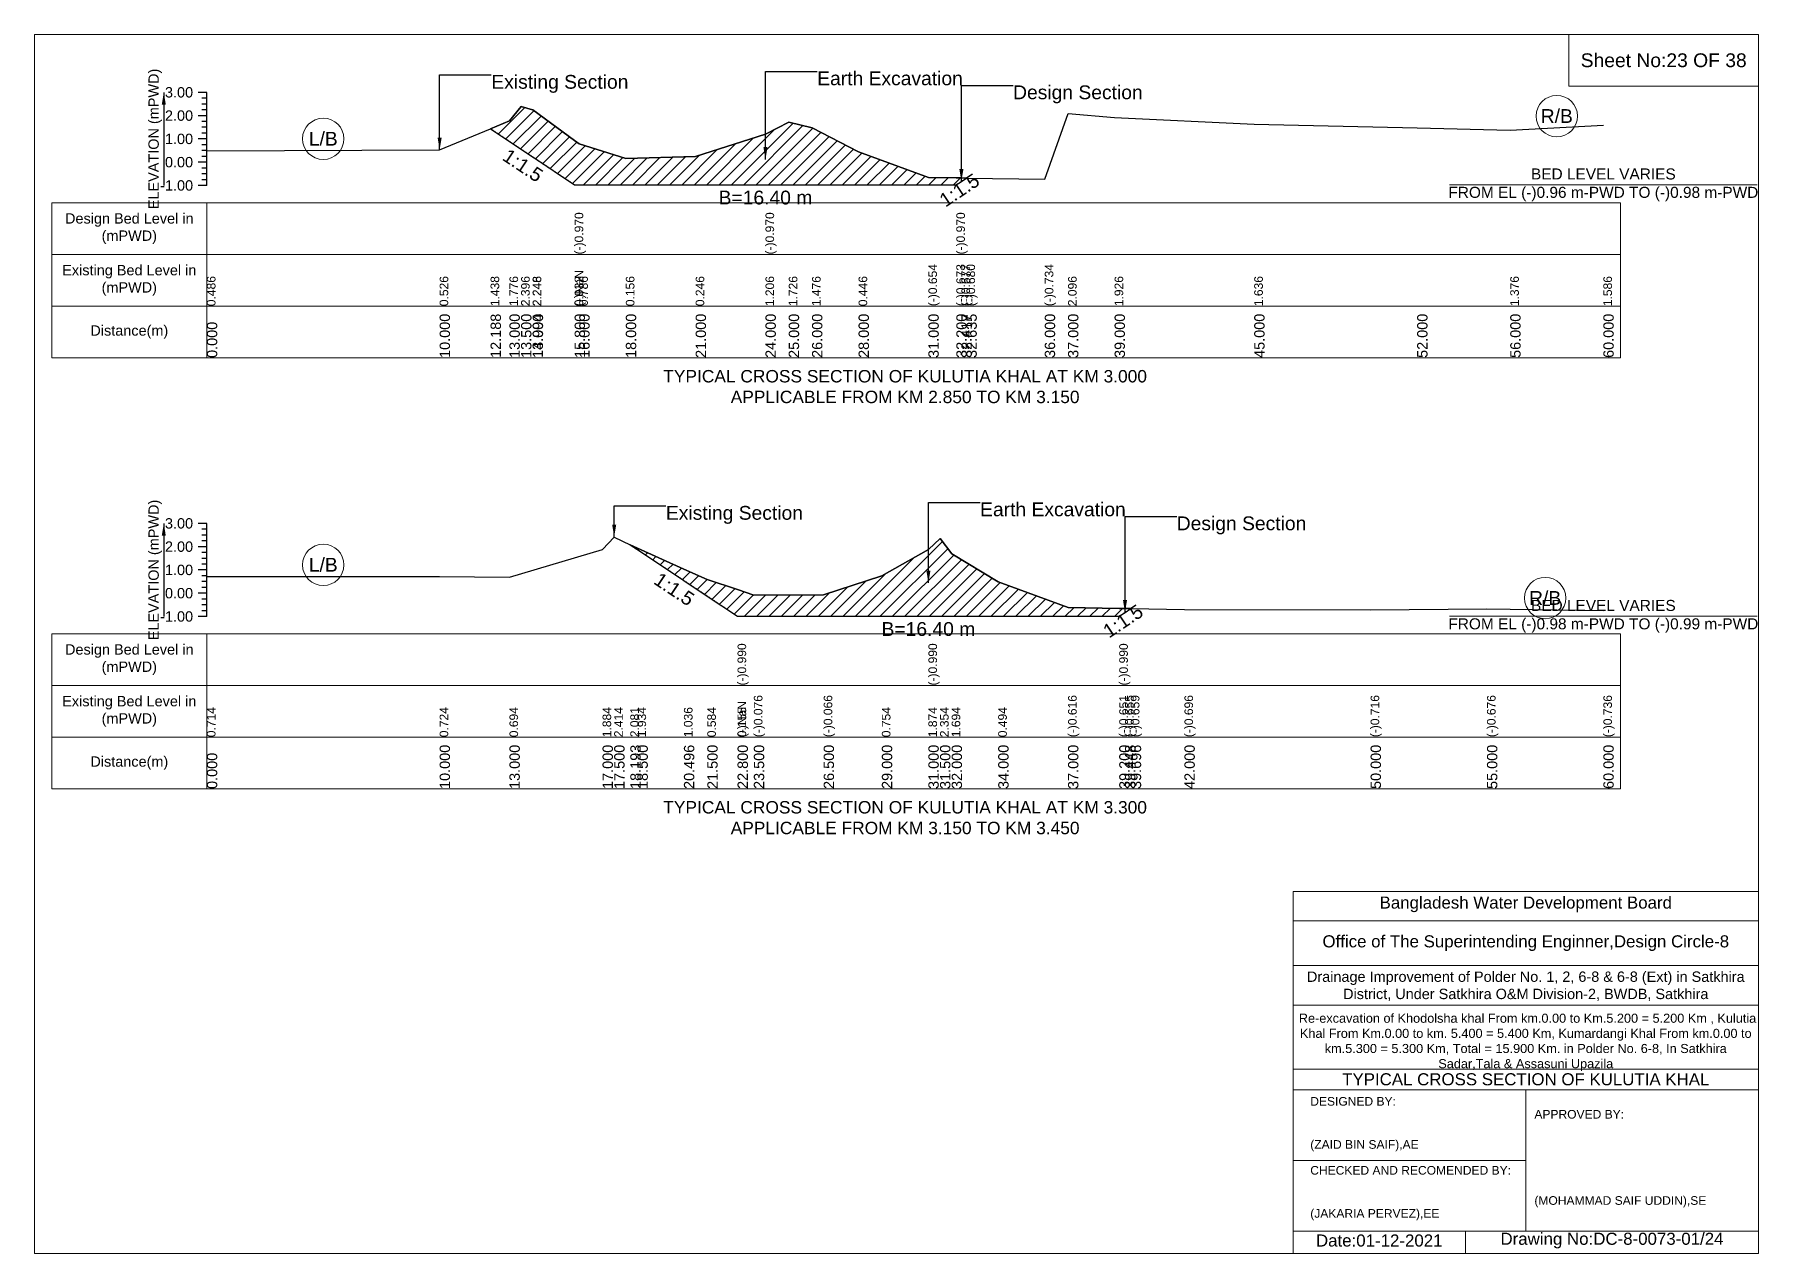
# Model space of a CAD drawing. Header units: inches. Extents: x 93000 to 476000, y -4242 to 0.
# Drawn here: x 320000 to 326000, y -4242 to 0 of the extents above; entities that cross this region are included whole.
import ezdxf

# ---------------------------------------------------------------- set-up
doc = ezdxf.new("R2010")
doc.units = ezdxf.units.IN
doc.header["$LTSCALE"] = 7
doc.header["$MEASUREMENT"] = 0
doc.linetypes.add('DASHED', pattern=[0.75, 0.5, -0.25])
for name, color, linetype, lineweight in [('Cross section Data Border', 7, 'Continuous', 9), ('Cross Section Labels', 7, 'Continuous', 9), ('Design_Bed_Level for Xsection', 7, 'DASHED', 25), ('Existing_Bed_Level for Xsection', 7, 'Continuous', 25), ('Long Section Labels', 7, 'Continuous', 9)]:
    doc.layers.add(name, color=color, linetype=linetype, lineweight=lineweight)
doc.styles.get("Standard").update_dxf_attribs({"font": 'arial.ttf'})
doc.dimstyles.get("Standard").update_dxf_attribs({"dimtxt": 0.18, "dimasz": 0.18, "dimexe": 0.18, "dimexo": 0.0625, "dimgap": 0.09, "dimtad": 0, "dimtih": 1, "dimtoh": 1, "dimdec": 4, "dimzin": 0, "dimdsep": 46, "dimtxsty": 'Standard', "dimcen": 0.09, "dimadec": 0, "dimazin": 0, "dimtfac": 1, "dimtdec": 4, "dimtofl": 0, "dimtmove": 0, "dimatfit": 3, "dimfxl": 1, "dimtolj": 1, "dimtzin": 0, "dimarcsym": 0})

msp = doc.modelspace()

# ---------------------------------------------------------------- hatches: boundary and pattern name
at = {"layer": 'Existing_Bed_Level for Xsection'}
h = msp.add_hatch(dxfattribs=at)
h.set_pattern_fill('ANSI31', color=256, scale=243, style=0)
h.paths.add_polyline_path([(321587.3, -328.1), (321653, -371.9), (321693.5, -398.9), (321733.5, -425.6), (321734, -425.9), (321879.8, -523.1), (321896, -523.1), (322058, -523.1), (322301, -523.1), (322544, -523.1), (322625, -523.1), (322706, -523.1), (322868, -523.1), (323111, -523.1), (323208.2, -523.1), (323225.8, -511.4), (323243.4, -499.6), (323225.8, -499.4), (323208.2, -499.1), (323111, -497.5), (322868, -408.4), (322706, -325), (322625, -304.7), (322544, -346.9), (322301, -424.6), (322058, -431.9), (321896, -380.9), (321879.8, -369.1), (321734, -262.6), (321733.5, -262.5), (321693.5, -250.5), (321653, -300.7)])
h = msp.add_hatch(dxfattribs=at)
h.set_pattern_fill('ANSI31', color=256, scale=243, style=0)
h.paths.add_polyline_path([(322073.6, -1775.8), (322098.5, -1792.4), (322260.2, -1900.2), (322341.5, -1954.4), (322446.8, -2024.6), (322503.5, -2024.6), (322746.5, -2024.6), (322949, -2024.6), (323111, -2024.6), (323151.5, -2024.6), (323192, -2024.6), (323354, -2024.6), (323597, -2024.6), (323775.2, -2024.6), (323795.3, -2011.2), (323815.4, -1997.8), (323795.3, -1997.5), (323775.2, -1997.1), (323597, -1994.3), (323354, -1904.4), (323192, -1807.2), (323151.5, -1753.7), (323111, -1792.6), (322949, -1883.3), (322746.5, -1949.7), (322503.5, -1950.5), (322446.8, -1931.8), (322341.5, -1897.1), (322260.2, -1860.5), (322098.5, -1787.7)])

# ---------------------------------------------------------------- linework, layer by layer
at = {"layer": 'Cross section Data Border'}
for points in [[(320000, 0), (326000, 0), (326000, -4242), (320000, -4242)], [(325340, 0), (326000, 0), (326000, -180), (325340, -180)], [(320060, -585.5), (325520, -585.5), (325520, -1125.5), (320060, -1125.5)], [(320060, -2085.4), (325520, -2085.4), (325520, -2625.4), (320060, -2625.4)]]:
    msp.add_lwpolyline(points, close=True, dxfattribs=at)
for points in [[(320600, -585.5), (320600, -1125.5)], [(320060, -765.5), (325520, -765.5)], [(320060, -945.5), (325520, -945.5)], [(320600, -2085.4), (320600, -2625.4)], [(320060, -2265.4), (325520, -2265.4)], [(320060, -2445.4), (325520, -2445.4)], [(324380, -4242), (324380, -2982), (326000, -2982)], [(324380, -3084), (326000, -3084)], [(324380, -3240), (326000, -3240)], [(324380, -3378), (326000, -3378)], [(324380, -3600), (326000, -3600)], [(324380, -3672), (326000, -3672)], [(325190, -3672), (325190, -4164)], [(324380, -3918), (325190, -3918)], [(324380, -4164), (326000, -4164)], [(324980, -4164), (324980, -4242)]]:
    msp.add_lwpolyline(points, dxfattribs=at)
at = {"layer": 'Cross Section Labels'}
for points in [[(324924.2, -523.1), (325995.8, -523.1)], [(324924.2, -2024.6), (325995.8, -2024.6)]]:
    msp.add_lwpolyline(points, dxfattribs=at)
for centre in [(325298, -284.1), (321005, -363.1), (321005, -1845.6), (325257.5, -1961.1)]:
    msp.add_circle(centre, 72, dxfattribs=at)
at = {"layer": 'Design_Bed_Level for Xsection'}
for points in [[(321587.3, -328.1), (321733.5, -425.6), (321879.8, -523.1), (322544, -523.1), (323208.2, -523.1), (323225.8, -511.4), (323243.4, -499.6)], [(322073.6, -1775.8), (322260.2, -1900.2), (322446.8, -2024.6), (323111, -2024.6), (323775.2, -2024.6), (323795.3, -2011.2), (323815.4, -1997.8)]]:
    msp.add_lwpolyline(points, dxfattribs=at)
at = {"layer": 'Existing_Bed_Level for Xsection'}
for points in [[(320600, -201.5), (320570, -201.5)], [(320600, -221.8), (320582, -221.8)], [(320600, -525.5), (320600, -444.5), (320600, -363.5), (320600, -282.5), (320600, -201.5)], [(320600, -282.5), (320570, -282.5)], [(320600, -242), (320582, -242)], [(320600, -262.3), (320582, -262.3)], [(320600, -405.2), (321410, -401.9), (321587.3, -328.1), (321653, -300.7), (321693.5, -250.5), (321733.5, -262.5), (321734, -262.6), (321879.8, -369.1), (321879.8, -369.1), (321896, -380.9), (322058, -431.9), (322301, -424.6), (322544, -346.9), (322544, -346.9), (322625, -304.7), (322706, -325), (322868, -408.4), (323111, -497.5), (323208.2, -499.1), (323208.2, -499.1), (323225.8, -499.4), (323243.4, -499.6), (323516, -504), (323597, -274.8), (323759, -288.5), (324245, -312), (324812, -325), (325136, -333.1), (325460, -316.1)], [(320600, -302.8), (320582, -302.8)], [(320600, -323), (320582, -323)], [(320600, -343.3), (320582, -343.3)], [(320600, -363.5), (320570, -363.5)], [(320600, -383.8), (320582, -383.8)], [(320600, -404), (320582, -404)], [(320600, -444.5), (320570, -444.5)], [(320600, -424.3), (320582, -424.3)], [(320600, -464.8), (320582, -464.8)], [(320600, -525.5), (320570, -525.5)], [(320600, -485), (320582, -485)], [(320600, -505.3), (320582, -505.3)], [(320600, -1701.4), (320570, -1701.4)], [(320600, -1721.6), (320582, -1721.6)], [(320600, -2025.4), (320600, -1944.4), (320600, -1863.4), (320600, -1782.4), (320600, -1701.4)], [(320600, -1782.4), (320570, -1782.4)], [(320600, -1741.9), (320582, -1741.9)], [(320600, -1762.1), (320582, -1762.1)], [(320600, -1886.5), (321410, -1885.7), (321653, -1888.2), (321977, -1791.8), (322017.5, -1748.8), (322073.6, -1775.8), (322098.5, -1787.7), (322260.2, -1860.5), (322341.5, -1897.1), (322446.8, -1931.8), (322446.8, -1931.8), (322503.5, -1950.5), (322746.5, -1949.7), (322949, -1883.3), (323111, -1792.6), (323111, -1792.6), (323151.5, -1753.7), (323192, -1807.2), (323354, -1904.4), (323597, -1994.3), (323775.2, -1997.1), (323775.2, -1997.1), (323795.3, -1997.5), (323815.4, -1997.8), (324002, -2000.8), (324650, -2002.4), (325055, -1999.1), (325460, -2004)], [(320600, -1802.6), (320582, -1802.6)], [(320600, -1822.9), (320582, -1822.9)], [(320600, -1843.1), (320582, -1843.1)], [(320600, -1863.4), (320570, -1863.4)], [(320600, -1883.6), (320582, -1883.6)], [(320600, -1903.9), (320582, -1903.9)], [(320600, -1944.4), (320570, -1944.4)], [(320600, -1924.1), (320582, -1924.1)], [(320600, -1964.6), (320582, -1964.6)], [(320600, -2025.4), (320570, -2025.4)], [(320600, -1984.9), (320582, -1984.9)], [(320600, -2005.1), (320582, -2005.1)]]:
    msp.add_lwpolyline(points, dxfattribs=at)
for points in [[(321587.3, -328.1), (321653, -371.9), (321693.5, -398.9), (321733.5, -425.6), (321734, -425.9), (321879.8, -523.1), (321879.8, -523.1), (321896, -523.1), (322058, -523.1), (322301, -523.1), (322544, -523.1), (322544, -523.1), (322625, -523.1), (322706, -523.1), (322868, -523.1), (323111, -523.1), (323208.2, -523.1), (323208.2, -523.1), (323225.8, -511.4), (323243.4, -499.6), (323243.4, -499.6), (323243.4, -499.6), (323225.8, -499.4), (323208.2, -499.1), (323208.2, -499.1), (323111, -497.5), (322868, -408.4), (322706, -325), (322625, -304.7), (322544, -346.9), (322544, -346.9), (322301, -424.6), (322058, -431.9), (321896, -380.9), (321879.8, -369.1), (321879.8, -369.1), (321734, -262.6), (321733.5, -262.5), (321693.5, -250.5), (321653, -300.7)], [(322073.6, -1775.8), (322073.6, -1775.8), (322098.5, -1792.4), (322260.2, -1900.2), (322341.5, -1954.4), (322446.8, -2024.6), (322446.8, -2024.6), (322503.5, -2024.6), (322746.5, -2024.6), (322949, -2024.6), (323111, -2024.6), (323111, -2024.6), (323151.5, -2024.6), (323192, -2024.6), (323354, -2024.6), (323597, -2024.6), (323775.2, -2024.6), (323775.2, -2024.6), (323795.3, -2011.2), (323815.4, -1997.8), (323815.4, -1997.8), (323815.4, -1997.8), (323795.3, -1997.5), (323775.2, -1997.1), (323775.2, -1997.1), (323597, -1994.3), (323354, -1904.4), (323192, -1807.2), (323151.5, -1753.7), (323111, -1792.6), (323111, -1792.6), (322949, -1883.3), (322746.5, -1949.7), (322503.5, -1950.5), (322446.8, -1931.8), (322446.8, -1931.8), (322341.5, -1897.1), (322260.2, -1860.5), (322098.5, -1787.7), (322073.6, -1775.8)]]:
    msp.add_lwpolyline(points, close=True, dxfattribs=at)

# ---------------------------------------------------------------- texts
at = {"layer": 'Cross section Data Border', "attachment_point": 5}
for s, insert, char_height in [('Sheet No:23 OF 38', (325670, -90), 48), ('Bangladesh Water Development Board', (325190, -3027), 42), ('Office of The Superintending Enginner,Design Circle-8', (325190, -3162), 42)]:
    msp.add_mtext(s, dxfattribs=dict(at, insert=insert, char_height=char_height))
at = {"layer": 'Cross section Data Border'}
for s, insert, char_height, width, attachment_point in [('Design Bed Level in (mPWD)', (320330, -675.5), 36, 480, 5), ('Existing Bed Level in (mPWD)', (320330, -855.5), 36, 480, 5), ('Distance(m)', (320330, -1035.5), 36, 480, 5), ('Design Bed Level in (mPWD)', (320330, -2175.4), 36, 480, 5), ('Existing Bed Level in (mPWD)', (320330, -2355.4), 36, 480, 5), ('Distance(m)', (320330, -2535.4), 36, 480, 5), ('Drainage Improvement of Polder No. 1, 2, 6-8 & 6-8 (Ext) in Satkhira District, Under Satkhira O&M Division-2, BWDB, Satkhira', (325190, -3312), 36, 1680, 5), (' Re-excavation of Khodolsha khal From km.0.00 to Km.5.200 = 5.200 Km , Kulutia Khal From Km.0.00 to km. 5.400 = 5.400 Km, Kumardangi Khal From km.0.00 to km.5.300 = 5.300 Km, Total = 15.900 Km. in Polder No. 6-8, In Satkhira Sadar,Tala & Assasuni Upazila', (325190, -3507), 31.6143, 1620, 5), ('TYPICAL CROSS SECTION OF KULUTIA KHAL', (325190, -3636), 42, 1680, 5), ('DESIGNED BY:^J^J^J(ZAID BIN SAIF),AE', (324440, -3792), 30, 840, 4), ('APPROVED BY:^J^J^J^J^J^J(MOHAMMAD SAIF UDDIN),SE', (325220, -3912), 30, 840, 4), ('CHECKED AND RECOMENDED BY:^J^J^J(JAKARIA PERVEZ),EE', (324440, -4032), 30, 840, 4), ('Date:01-12-2021', (324680, -4197), 42, 840, 5), ('Drawing No:DC-8-0073-01/24', (325490, -4197), 42, 1320, 5)]:
    msp.add_mtext(s, dxfattribs=dict(at, insert=insert, char_height=char_height, width=width, attachment_point=attachment_point))
at = {"layer": 'Cross Section Labels'}
for s, insert, char_height, attachment_point in [('Existing Section', (321590, -140.8), 48, 1), ('Earth Excavation', (322724, -128.6), 48, 1), ('Design Section', (323405.8, -177.2), 48, 1), ('R/B', (325298, -284.1), 48, 5), ('L/B', (321005, -363.1), 48, 5), ('BED LEVEL VARIES ^JFROM EL (-)0.96 m-PWD TO (-)0.98 m-PWD', (325460, -523.1), 38.4, 5), ('B=16.40 m', (322544, -543.4), 48, 2), ('TYPICAL CROSS SECTION OF KULUTIA KHAL AT KM 3.000^JAPPLICABLE FROM KM 2.850 TO KM 3.150', (323030, -1225.5), 43.2, 5), ('Existing Section', (322197.5, -1640.6), 48, 1), ('Earth Excavation', (323291, -1628.5), 48, 1), ('Design Section', (323975.3, -1677.1), 48, 1), ('L/B', (321005, -1845.6), 48, 5), ('BED LEVEL VARIES ^JFROM EL (-)0.98 m-PWD TO (-)0.99 m-PWD', (325460, -2024.6), 38.4, 5), ('R/B', (325257.5, -1961.1), 48, 5), ('B=16.40 m', (323111, -2044.8), 48, 2), ('TYPICAL CROSS SECTION OF KULUTIA KHAL AT KM 3.300^JAPPLICABLE FROM KM 3.150 TO KM 3.450', (323030, -2725.5), 43.2, 5)]:
    msp.add_mtext(s, dxfattribs=dict(at, insert=insert, char_height=char_height, attachment_point=attachment_point))
at = {"layer": 'Cross Section Labels', "char_height": 48, "attachment_point": 2}
for insert, rotation in [((321713.3, -435.7), 326.30993), ((323205.6, -521.5), 33.69007), ((322240, -1910.3), 326.30993), ((323775, -2021.3), 33.69007)]:
    msp.add_mtext('1:1.5', dxfattribs=dict(at, insert=insert, rotation=rotation))
at = {"layer": 'Existing_Bed_Level for Xsection', "char_height": 36, "attachment_point": 5, "rotation": 90}
for insert in [(320420, -363.5), (320420, -1863.4)]:
    msp.add_mtext('ELEVATION (mPWD)', dxfattribs=dict(at, insert=insert))
at = {"layer": 'Existing_Bed_Level for Xsection', "char_height": 36, "attachment_point": 6}
for s, insert in [('3.00', (320552, -201.5)), ('2.00', (320552, -282.5)), ('1.00', (320552, -363.5)), ('0.00', (320552, -444.5)), ('-1.00', (320552, -525.5)), ('3.00', (320552, -1701.4)), ('2.00', (320552, -1782.4)), ('1.00', (320552, -1863.4)), ('0.00', (320552, -1944.4)), ('-1.00', (320552, -2025.4))]:
    msp.add_mtext(s, dxfattribs=dict(at, insert=insert))
at = {"layer": 'Long Section Labels', "attachment_point": 1, "rotation": 90}
for s, insert, char_height in [('(-)0.970', (321879.8, -765.5), 30), ('(-)0.970', (322544, -765.5), 30), ('(-)0.970', (323208.2, -765.5), 30), ('(-)NaN', (321879.8, -945.5), 30), ('(-)NaN', (321879.8, -945.5), 30), ('(-)0.654', (323111, -945.5), 30), ('(-)0.673', (323208.2, -945.5), 30), ('(-)0.673', (323208.2, -945.5), 30), ('(-)0.677', (323225.8, -945.5), 30), ('(-)0.680', (323243.4, -945.5), 30), ('(-)0.734', (323516, -945.5), 30), ('0.486', (320600, -945.5), 30), ('0.526', (321410, -945.5), 30), ('1.438', (321587.3, -945.5), 30), ('1.776', (321653, -945.5), 30), ('2.396', (321693.5, -945.5), 30), ('2.248', (321733.5, -945.5), 30), ('2.246', (321734, -945.5), 30), ('0.932', (321879.8, -945.5), 30), ('0.932', (321879.8, -945.5), 30), ('0.786', (321896, -945.5), 30), ('0.156', (322058, -945.5), 30), ('0.246', (322301, -945.5), 30), ('1.206', (322544, -945.5), 30), ('1.206', (322544, -945.5), 30), ('1.206', (322544, -945.5), 30), ('1.726', (322625, -945.5), 30), ('1.476', (322706, -945.5), 30), ('1.476', (322706, -945.5), 30), ('0.446', (322868, -945.5), 30), ('2.096', (323597, -945.5), 30), ('1.926', (323759, -945.5), 30), ('1.636', (324245, -945.5), 30), ('1.376', (325136, -945.5), 30), ('1.586', (325460, -945.5), 30), ('0.000', (320600, -1125.5), 36), ('10.000', (321410, -1125.5), 36), ('12.188', (321587.3, -1125.5), 36), ('13.000', (321653, -1125.5), 36), ('13.500', (321693.5, -1125.5), 36), ('13.994', (321733.5, -1125.5), 36), ('14.000', (321734, -1125.5), 36), ('15.800', (321879.8, -1125.5), 36), ('15.800', (321879.8, -1125.5), 36), ('15.800', (321879.8, -1125.5), 36), ('16.000', (321896, -1125.5), 36), ('18.000', (322058, -1125.5), 36), ('21.000', (322301, -1125.5), 36), ('24.000', (322544, -1125.5), 36), ('24.000', (322544, -1125.5), 36), ('24.000', (322544, -1125.5), 36), ('25.000', (322625, -1125.5), 36), ('26.000', (322706, -1125.5), 36), ('28.000', (322868, -1125.5), 36), ('31.000', (323111, -1125.5), 36), ('32.200', (323208.2, -1125.5), 36), ('32.200', (323208.2, -1125.5), 36), ('32.200', (323208.2, -1125.5), 36), ('32.417', (323225.8, -1125.5), 36), ('32.635', (323243.4, -1125.5), 36), ('36.000', (323516, -1125.5), 36), ('37.000', (323597, -1125.5), 36), ('39.000', (323759, -1125.5), 36), ('45.000', (324245, -1125.5), 36), ('52.000', (324812, -1125.5), 36), ('56.000', (325136, -1125.5), 36), ('60.000', (325460, -1125.5), 36), ('(-)0.990', (322446.8, -2265.4), 30), ('(-)0.990', (323111, -2265.4), 30), ('(-)0.990', (323775.2, -2265.4), 30), ('(-)NaN', (322446.8, -2445.4), 30), ('(-)0.076', (322503.5, -2445.4), 30), ('(-)0.066', (322746.5, -2445.4), 30), ('(-)0.616', (323597, -2445.4), 30), ('(-)0.651', (323775.2, -2445.4), 30), ('(-)0.651', (323775.2, -2445.4), 30), ('(-)0.651', (323775.2, -2445.4), 30), ('(-)0.655', (323795.3, -2445.4), 30), ('(-)0.659', (323815.4, -2445.4), 30), ('(-)0.696', (324002, -2445.4), 30), ('(-)0.716', (324650, -2445.4), 30), ('(-)0.676', (325055, -2445.4), 30), ('(-)0.736', (325460, -2445.4), 30), ('0.714', (320600, -2445.4), 30), ('0.724', (321410, -2445.4), 30), ('0.694', (321653, -2445.4), 30), ('1.884', (321977, -2445.4), 30), ('2.414', (322017.5, -2445.4), 30), ('2.081', (322073.6, -2445.4), 30), ('1.934', (322098.5, -2445.4), 30), ('1.036', (322260.2, -2445.4), 30), ('0.584', (322341.5, -2445.4), 30), ('0.155', (322446.8, -2445.4), 30), ('0.155', (322446.8, -2445.4), 30), ('0.754', (322949, -2445.4), 30), ('1.874', (323111, -2445.4), 30), ('1.874', (323111, -2445.4), 30), ('1.874', (323111, -2445.4), 30), ('2.354', (323151.5, -2445.4), 30), ('1.694', (323192, -2445.4), 30), ('0.494', (323354, -2445.4), 30), ('0.000', (320600, -2625.4), 36), ('10.000', (321410, -2625.4), 36), ('13.000', (321653, -2625.4), 36), ('17.000', (321977, -2625.4), 36), ('17.500', (322017.5, -2625.4), 36), ('18.193', (322073.6, -2625.4), 36), ('18.500', (322098.5, -2625.4), 36), ('20.496', (322260.2, -2625.4), 36), ('21.500', (322341.5, -2625.4), 36), ('22.800', (322446.8, -2625.4), 36), ('22.800', (322446.8, -2625.4), 36), ('22.800', (322446.8, -2625.4), 36), ('23.500', (322503.5, -2625.4), 36), ('26.500', (322746.5, -2625.4), 36), ('29.000', (322949, -2625.4), 36), ('31.000', (323111, -2625.4), 36), ('31.000', (323111, -2625.4), 36), ('31.000', (323111, -2625.4), 36), ('31.500', (323151.5, -2625.4), 36), ('32.000', (323192, -2625.4), 36), ('34.000', (323354, -2625.4), 36), ('37.000', (323597, -2625.4), 36), ('39.200', (323775.2, -2625.4), 36), ('39.200', (323775.2, -2625.4), 36), ('39.200', (323775.2, -2625.4), 36), ('39.448', (323795.3, -2625.4), 36), ('39.696', (323815.4, -2625.4), 36), ('42.000', (324002, -2625.4), 36), ('50.000', (324650, -2625.4), 36), ('55.000', (325055, -2625.4), 36), ('60.000', (325460, -2625.4), 36)]:
    msp.add_mtext(s, dxfattribs=dict(at, insert=insert, char_height=char_height))

# ---------------------------------------------------------------- leaders
at = {"layer": 'Cross Section Labels', "annotation_type": 0, "has_hookline": 1, "hookline_direction": 0}
for points, text_width in [([(321410, -401.9), (321410, -140.8), (321589.9, -140.8)], 467.2), ([(322544, -435), (322544, -128.6), (322723.9, -128.6)], 497), ([(323225.8, -511.4), (323225.8, -177.2), (323405.7, -177.2)], 441.2), ([(322017.5, -1748.8), (322017.5, -1640.6), (322197.4, -1640.6)], 467.2), ([(323111, -1908.6), (323111, -1628.5), (323290.9, -1628.5)], 497), ([(323795.3, -2011.2), (323795.3, -1677.1), (323975.2, -1677.1)], 441.2)]:
    msp.add_leader(points, dimstyle='Standard', override={"dimasz": 43.2}, dxfattribs=dict(at, text_width=text_width))
at = {"layer": 'Existing_Bed_Level for Xsection'}
for points in [[(320450, -201.5), (320450, -525.5)], [(320450, -1701.4), (320450, -2025.4)]]:
    msp.add_leader(points, dimstyle='Standard', override={"dimasz": 43.2}, dxfattribs=at)

doc.saveas('drawing.dxf')
